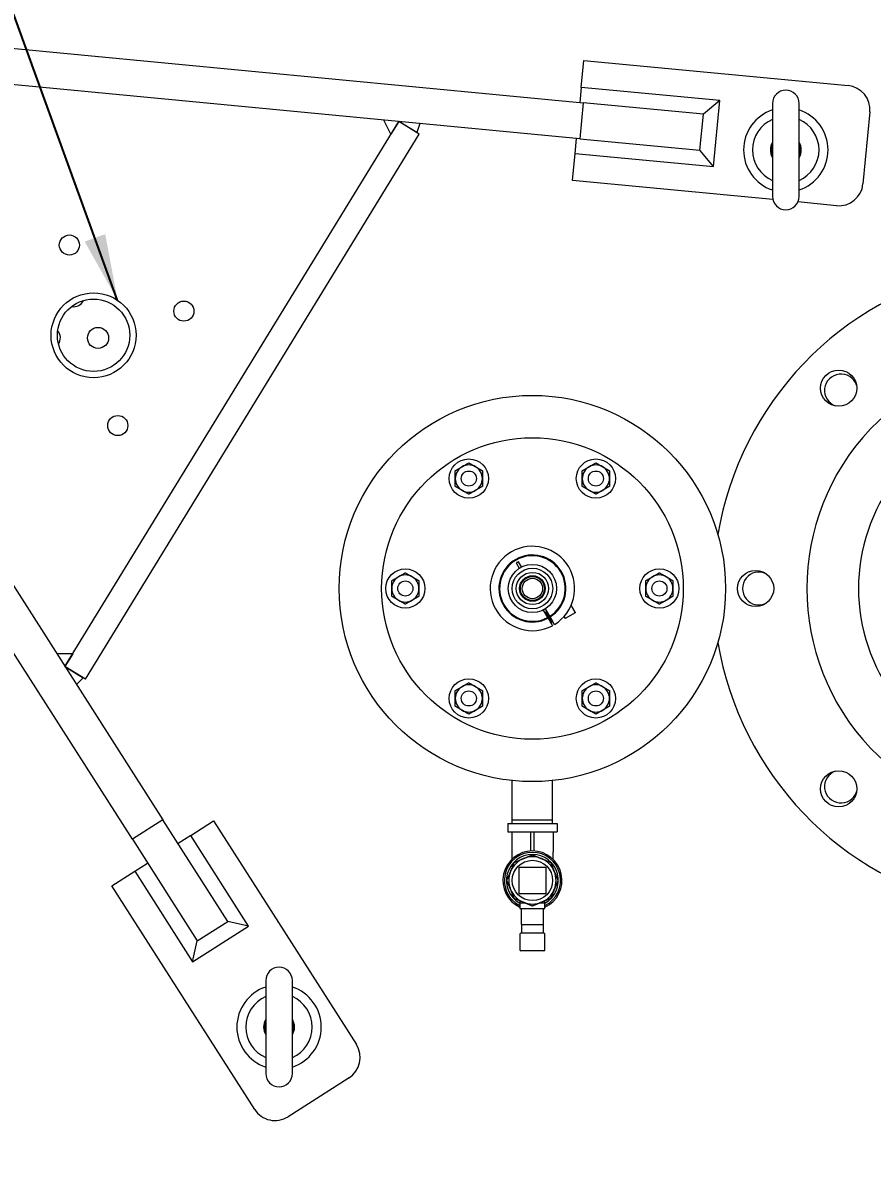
# Model space of a CAD drawing. Header units: inches. Extents: x 17 to 469, y 7 to 301.
# Drawn here: x 80.15 to 97.76, y 218.79 to 242.25 of the extents above; entities that cross this region are included whole.
import ezdxf

# ---------------------------------------------------------------- set-up
doc = ezdxf.new("R2010")
doc.units = ezdxf.units.IN
doc.header["$LTSCALE"] = 14
doc.header["$MEASUREMENT"] = 0
for name, color, linetype, lineweight in [('Dimension (ANSI)', 7, 'Continuous', 25), ('Symbol (ANSI)', 7, 'Continuous', 25), ('Visible', 7, 'Continuous', 18)]:
    doc.layers.add(name, color=color, linetype=linetype, lineweight=lineweight)
doc.styles.add('MEMCOR Medium', font='arial.ttf')
doc.dimstyles.new('Default (ANSI)', dxfattribs={"dimscale": 14, "dimtxt": 0.15, "dimasz": 0.098425, "dimexe": 0.125, "dimexo": 0.0625, "dimgap": 0.031496, "dimtad": 0, "dimtih": 1, "dimtoh": 1, "dimdec": 4, "dimrnd": 1e-08, "dimzin": 3, "dimdsep": 46, "dimlunit": 5, "dimtxsty": 'MEMCOR Medium', "dimcen": 0.09, "dimdle": 0.393701, "dimclrd": 256, "dimclre": 256, "dimclrt": 256, "dimadec": 0, "dimazin": 1, "dimtfac": 0.8, "dimtofl": 0, "dimtmove": 0, "dimatfit": 3, "dimfxl": 1, "dimfrac": 1, "dimtolj": 1, "dimtzin": 4, "dimlwd": -1, "dimlwe": -1, "dimarcsym": 0})
doc.dimstyles.new('Default (ANSI)$7', dxfattribs={"dimscale": 14, "dimtxt": 0.15, "dimasz": 0.098425, "dimexe": 0.125, "dimexo": 0.0625, "dimgap": 0.031496, "dimtad": 0, "dimtih": 1, "dimtoh": 1, "dimdec": 4, "dimrnd": 1e-08, "dimzin": 3, "dimdsep": 46, "dimlunit": 5, "dimtxsty": 'MEMCOR Medium', "dimcen": 0.09, "dimdle": 0.393701, "dimclrd": 256, "dimclre": 256, "dimclrt": 256, "dimadec": 0, "dimazin": 1, "dimtfac": 0.8, "dimtofl": 0, "dimtmove": 0, "dimatfit": 3, "dimfxl": 1, "dimfrac": 1, "dimtolj": 1, "dimtzin": 4, "dimlwd": -1, "dimlwe": -1, "dimarcsym": 0})

# ---------------------------------------------------------------- blocks, each defined once
blk = doc.blocks.new('*D28')
at = {"layer": 'Defpoints', "color": 0, "transparency": 16777216}
for p in [(90.03, 277.658), (73.751, 241.12)]:
    blk.add_point(p, dxfattribs=at)
at = {"layer": 'Dimension (ANSI)', "transparency": 16777216}
for p, q in [((94.224, 287.071), (90.591, 278.917)), ((96.076, 287.071), (94.224, 287.071))]:
    blk.add_line(p, q, dxfattribs=at)
blk.add_solid([(90.381, 279.01), (90.801, 278.823), (90.03, 277.658)], dxfattribs=at)
at = {"layer": 'Dimension (ANSI)', "transparency": 16777216, "char_height": 2.1, "attachment_point": 4, "style": 'MEMCOR Medium'}
for s, insert in [('\\A1; \\fArial|b0|i0;R40 in', (114.6, 288.584)), ('\\A1;[R1016.0 mm]{\\P\\fArial|b0|i0;RADIAL CLEARANCE REQUIRED}', (96.517, 283.726))]:
    blk.add_mtext(s, dxfattribs=dict(at, insert=insert))

msp = doc.modelspace()

# ---------------------------------------------------------------- linework, layer by layer
at = {"layer": 'Visible'}
for p, q in [((76.08837, 242.09132), (91.76524, 240.59369)), ((91.72528, 240.91143), (91.77877, 241.47138)), ((91.77877, 241.47138), (97.25384, 240.94834)), ((91.69392, 239.84709), (76.27412, 241.32016)), ((91.72528, 240.91143), (91.69556, 240.60035)), ((94.59471, 240.63731), (91.72528, 240.91143)), ((91.76524, 240.59369), (91.69392, 239.84709)), ((94.25391, 240.35595), (91.76524, 240.59369)), ((94.59471, 240.63731), (94.25391, 240.35595)), ((94.46395, 239.26854), (94.59471, 240.63731)), ((95.68637, 240.57972), (95.68637, 238.65059)), ((96.23755, 238.65059), (96.23755, 240.57972)), ((94.18259, 239.60935), (94.25391, 240.35595)), ((97.70403, 240.40306), (97.56138, 238.90986)), ((81.02629, 228.90305), (87.94085, 240.20563)), ((87.77777, 239.93906), (87.62976, 240.23535)), ((87.94085, 240.20563), (87.77777, 239.93906)), ((88.36742, 239.9448), (87.9411, 240.2056)), ((88.31809, 239.97497), (87.9411, 240.2056)), ((88.38104, 240.16358), (88.31809, 239.97497)), ((81.4528, 228.64212), (88.36742, 239.9448)), ((91.59452, 239.54267), (91.62424, 239.85375)), ((91.69392, 239.84709), (94.18259, 239.60935)), ((94.46395, 239.26854), (94.18259, 239.60935)), ((91.54103, 238.98271), (91.59452, 239.54267)), ((91.59452, 239.54267), (94.46395, 239.26854)), ((95.69406, 238.58597), (91.54103, 238.98271)), ((74.72175, 238.7828), (83.05433, 225.72492)), ((82.42209, 225.32147), (73.95059, 238.59705)), ((97.0161, 238.45967), (96.21279, 238.53642)), ((90.4235, 231.07693), (90.37797, 231.05078)), ((90.37797, 231.05078), (90.44056, 230.94179)), ((90.48609, 230.96793), (90.4235, 231.07693)), ((90.93784, 230.07579), (91.02756, 229.91953)), ((90.9838, 230.00256), (90.98086, 230.00087)), ((91.07309, 229.94567), (90.98337, 230.10193)), ((90.98773, 230.03157), (90.98386, 230.02935)), ((91.01477, 230.02034), (91.01112, 230.01825)), ((91.59537, 230.02013), (91.38725, 229.90062)), ((91.51146, 230.16628), (91.59537, 230.02013)), ((91.59907, 230.03379), (91.51643, 230.17769)), ((91.59907, 230.03379), (91.59537, 230.02013)), ((91.02756, 229.91953), (91.03504, 229.90651)), ((91.03504, 229.90651), (91.11227, 229.77202)), ((91.08057, 229.93266), (91.07309, 229.94567)), ((91.1578, 229.79816), (91.08057, 229.93266)), ((91.09674, 229.80588), (91.0938, 229.80419)), ((91.10045, 229.83476), (91.0968, 229.83266)), ((91.11227, 229.77202), (91.12472, 229.75033)), ((91.12771, 229.82366), (91.12384, 229.82144)), ((91.17025, 229.77647), (91.1578, 229.79816)), ((91.36496, 229.93943), (91.38725, 229.90062)), ((81.18937, 229.16962), (80.85818, 229.16648)), ((81.18937, 229.16962), (81.02629, 228.90305)), ((81.4528, 228.64212), (81.02629, 228.90305)), ((81.02629, 228.90305), (81.40328, 228.67242)), ((81.26402, 228.5305), (81.40328, 228.67242)), ((90.29331, 225.71721), (90.29331, 226.53993)), ((91.13062, 225.71721), (91.13062, 226.54023)), ((83.05433, 225.72492), (82.42209, 225.32147)), ((84.39916, 223.61745), (83.05433, 225.72492)), ((83.63246, 225.39988), (84.10664, 225.70246)), ((84.10664, 225.70246), (87.06527, 221.06603)), ((90.19937, 225.6491), (91.22456, 225.6491)), ((90.19937, 225.6491), (90.19937, 225.47824)), ((91.13062, 225.71721), (90.29331, 225.71721)), ((90.29544, 225.6491), (90.29331, 225.71721)), ((91.12849, 225.6491), (91.13062, 225.71721)), ((91.22456, 225.6491), (91.22456, 225.47824)), ((82.42209, 225.32147), (83.76692, 223.214)), ((83.63246, 225.39988), (83.36902, 225.23177)), ((84.8307, 223.52212), (83.63246, 225.39988)), ((90.19937, 225.47824), (90.67259, 225.47824)), ((90.2848, 225.47824), (90.2848, 225.05855)), ((90.67259, 225.47975), (90.67259, 225.07923)), ((90.75133, 225.07923), (90.75133, 225.47975)), ((90.75133, 225.47824), (91.22456, 225.47824)), ((91.13913, 225.47824), (91.13913, 225.05855)), ((90.2848, 225.05855), (90.2848, 224.90696)), ((91.13913, 224.90696), (91.13913, 225.05855)), ((82.47335, 224.66022), (82.73678, 224.82832)), ((81.99917, 224.35763), (82.47335, 224.66022)), ((82.47335, 224.66022), (83.67159, 222.78246)), ((90.43637, 224.19241), (90.43637, 224.74359)), ((90.43637, 224.74359), (90.98755, 224.74359)), ((90.98755, 224.74359), (90.98755, 224.19241)), ((84.9578, 219.7212), (81.99917, 224.35763)), ((90.98755, 224.19241), (90.43637, 224.19241)), ((90.45183, 224.04538), (90.45183, 224.0025)), ((90.45183, 224.0025), (90.45183, 223.88612)), ((90.45183, 224.0025), (90.55535, 224.0025)), ((90.45183, 223.88612), (90.97209, 223.88612)), ((90.48576, 223.55359), (90.48576, 223.88612)), ((90.86858, 224.0025), (90.97209, 224.0025)), ((90.93816, 223.55359), (90.93816, 223.88612)), ((90.97209, 224.0025), (90.97209, 224.04538)), ((90.97209, 223.88612), (90.97209, 224.0025)), ((83.67159, 222.78246), (84.8307, 223.52212)), ((83.76692, 223.214), (84.39916, 223.61745)), ((84.8307, 223.52212), (84.39916, 223.61745)), ((90.48576, 223.55359), (90.93816, 223.55359)), ((90.48576, 223.55359), (90.48576, 223.3729)), ((90.93816, 223.3729), (90.93816, 223.55359)), ((83.67159, 222.78246), (83.76692, 223.214)), ((90.45183, 223.35202), (90.45183, 223.11173)), ((90.95121, 223.3729), (90.47271, 223.3729)), ((90.97209, 223.11173), (90.97209, 223.35202)), ((90.45183, 223.11173), (90.45183, 223.02984)), ((90.95121, 223.00896), (90.47271, 223.00896)), ((90.97209, 223.02984), (90.97209, 223.11173)), ((85.18637, 222.39312), (85.18637, 220.46399)), ((85.73755, 220.46399), (85.73755, 222.39312)), ((86.91274, 220.37557), (85.64826, 219.56867))]:
    msp.add_line(p, q, dxfattribs=at)
for centre, radius in [((73.75073, 241.12041), 40), ((81.11726, 237.64336), 0.2085), ((81.61866, 235.77186), 0.88), ((81.61866, 235.77186), 0.75), ((83.49016, 236.27336), 0.2085), ((81.71196, 235.71786), 0.21875), ((97.05771, 234.67611), 0.375), ((90.71056, 230.52186), 4.00373), ((82.12016, 233.90036), 0.2085), ((90.71196, 230.52186), 3.125), ((89.39431, 232.80167), 0.406), ((92.02681, 232.80167), 0.406), ((89.39431, 232.80167), 0.15625), ((92.02681, 232.80167), 0.15625), ((88.07806, 230.52186), 0.406), ((90.71196, 230.52186), 0.5), ((90.71196, 230.52186), 0.42), ((93.34306, 230.52186), 0.406), ((88.07806, 230.52186), 0.15625), ((90.71196, 230.52186), 0.335), ((90.71196, 230.52186), 0.26562), ((90.71196, 230.52186), 0.25), ((90.71196, 230.52186), 0.21094), ((93.34306, 230.52186), 0.15625), ((95.33696, 230.52186), 0.375), ((89.39431, 228.24205), 0.406), ((92.02681, 228.24205), 0.406), ((89.39431, 228.24205), 0.15625), ((92.02681, 228.24205), 0.15625), ((97.05771, 226.36761), 0.375), ((90.71196, 224.468), 0.41865)]:
    msp.add_circle(centre, radius, dxfattribs=at)
for centre, radius, start, end in [((95.96196, 240.57972), 0.27559, 0, 180), ((97.2063, 240.45061), 0.5, 354.543026, 84.543026), ((95.96196, 239.61516), 0.875, 108.358437, 251.641563), ((95.96196, 239.61516), 0.875, 288.358437, 71.641563), ((95.96196, 239.61516), 0.68898, 113.578178, 246.421822), ((95.96196, 239.61516), 0.68898, 293.578178, 66.421822), ((95.96196, 239.61516), 0.31947, 149.616707, 210.383293), ((95.96196, 239.61516), 0.3125, 151.871172, 208.128828), ((95.96196, 239.61516), 0.3, 156.727362, 203.272638), ((95.96196, 239.61516), 0.31947, 329.616707, 30.383293), ((95.96196, 239.61516), 0.3125, 331.871172, 28.128828), ((95.96196, 239.61516), 0.3, 336.727362, 23.272638), ((97.06365, 238.95741), 0.5, 264.543026, 354.543026), ((95.96196, 238.65059), 0.27559, 180, 0), ((101.21196, 230.52186), 6.75, 33.69286, 170.469503), ((81.21196, 236.58386), 0.21875, 257.909376, 335.299728), ((80.71196, 235.71786), 0.21875, 324.764108, 42.052527), ((101.21196, 230.52186), 4.8125, 49.616836, 310.383164), ((97.10576, 234.62806), 0.3405, 19.303126, 250.696874), ((101.21196, 230.52186), 3.7445, 65.989808, 294.010192), ((89.39431, 232.80167), 0.2815, 120, 180), ((89.39431, 232.80167), 0.2815, 60, 120), ((89.39431, 232.80167), 0.2815, 0, 60), ((92.02681, 232.80167), 0.2815, 120, 180), ((92.02681, 232.80167), 0.2815, 60, 120), ((92.02681, 232.80167), 0.2815, 0, 60), ((89.39431, 232.80167), 0.2815, 180, 240), ((89.39431, 232.80167), 0.2815, 300, 0), ((92.02681, 232.80167), 0.2815, 180, 240), ((92.02681, 232.80167), 0.2815, 300, 0), ((89.39431, 232.80167), 0.2815, 240, 300), ((92.02681, 232.80167), 0.2815, 240, 300), ((90.71196, 230.52186), 0.875, 301.584578, 298.146315), ((90.71186, 230.52203), 0.6952, 302.029379, 297.701514), ((90.71186, 230.52203), 0.6802, 302.077122, 297.653771), ((90.71196, 230.52186), 0.6225, 117.448643, 122.28225), ((90.71196, 230.52186), 0.61775, 117.430049, 122.300845), ((88.07806, 230.52186), 0.2815, 120, 180), ((88.07806, 230.52186), 0.2815, 60, 120), ((88.07806, 230.52186), 0.2815, 0, 60), ((93.34306, 230.52186), 0.2815, 120, 180), ((93.34306, 230.52186), 0.2815, 60, 120), ((93.34306, 230.52186), 0.2815, 0, 60), ((95.40486, 230.52186), 0.3405, 64.269761, 295.730239), ((88.07806, 230.52186), 0.2815, 180, 240), ((88.07806, 230.52186), 0.2815, 300, 0), ((93.34306, 230.52186), 0.2815, 180, 240), ((93.34306, 230.52186), 0.2815, 300, 0), ((88.07806, 230.52186), 0.2815, 240, 300), ((93.34306, 230.52186), 0.2815, 240, 300), ((101.21196, 230.52186), 6.75, 189.530497, 326.30714), ((89.39431, 228.24205), 0.2815, 120, 180), ((89.39431, 228.24205), 0.2815, 60, 120), ((89.39431, 228.24205), 0.2815, 0, 60), ((92.02681, 228.24205), 0.2815, 120, 180), ((92.02681, 228.24205), 0.2815, 60, 120), ((92.02681, 228.24205), 0.2815, 0, 60), ((89.39431, 228.24205), 0.2815, 180, 240), ((89.39431, 228.24205), 0.2815, 300, 0), ((92.02681, 228.24205), 0.2815, 180, 240), ((92.02681, 228.24205), 0.2815, 300, 0), ((89.39431, 228.24205), 0.2815, 240, 300), ((92.02681, 228.24205), 0.2815, 240, 300), ((97.10576, 226.41566), 0.3405, 109.303126, 340.696874), ((90.71196, 225.99083), 0.5126, 265.595064, 274.404936), ((90.71196, 224.468), 0.6125, 295.131805, 244.868195), ((90.71196, 224.468), 0.58187, 296.554878, 243.445122), ((90.71196, 224.468), 0.53823, 298.901314, 241.098686), ((90.71196, 224.468), 0.49, 112.5, 157.5), ((90.71196, 224.468), 0.49, 67.5, 112.5), ((90.71196, 224.468), 0.49, 22.5, 67.5), ((90.71196, 224.468), 0.49, 157.5, 202.5), ((90.71196, 224.468), 0.49, 337.5, 22.5), ((90.71196, 224.468), 0.49, 202.5, 247.5), ((90.71196, 224.468), 0.49, 292.5, 337.5), ((90.71196, 224.468), 0.49, 247.5, 292.5), ((90.47271, 223.35202), 0.02088, 90, 180), ((90.95121, 223.35202), 0.02088, 0, 90), ((90.47271, 223.02984), 0.02088, 180, 270), ((90.95121, 223.02984), 0.02088, 270, 0), ((85.46196, 222.39312), 0.27559, 0, 180), ((85.46196, 221.42856), 0.875, 108.358437, 251.641563), ((85.46196, 221.42856), 0.875, 288.358437, 71.641563), ((85.46196, 221.42856), 0.68898, 113.578178, 246.421822), ((85.46196, 221.42856), 0.68898, 293.578178, 66.421822), ((85.46196, 221.42856), 0.31947, 149.616707, 210.383293), ((85.46196, 221.42856), 0.3125, 151.871172, 208.128828), ((85.46196, 221.42856), 0.3, 156.727362, 203.272638), ((85.46196, 221.42856), 0.31947, 329.616707, 30.383293), ((85.46196, 221.42856), 0.3125, 331.871172, 28.128828), ((85.46196, 221.42856), 0.3, 336.727362, 23.272638), ((86.64377, 220.79706), 0.5, 302.543026, 32.543026), ((85.46196, 220.46399), 0.27559, 180, 0), ((85.37929, 219.99017), 0.5, 212.543026, 302.543026)]:
    msp.add_arc(centre, radius, start, end, dxfattribs=at)
for points, weights in [([(89.11281, 232.96419), (89.18823, 233.00774), (89.25356, 233.04546)], [1, 1.0379548493, 1]), ([(89.25356, 233.04546), (89.31888, 233.08317), (89.39431, 233.12672)], [1, 1.0379548493, 1]), ([(89.39431, 233.12672), (89.46973, 233.08317), (89.53506, 233.04546)], [1, 1.0379548493, 1]), ([(89.53506, 233.04546), (89.60038, 233.00774), (89.67581, 232.96419)], [1, 1.0379548493, 1]), ([(91.74531, 232.96419), (91.82073, 233.00774), (91.88606, 233.04546)], [1, 1.0379548493, 1]), ([(91.88606, 233.04546), (91.95138, 233.08317), (92.02681, 233.12672)], [1, 1.0379548493, 1]), ([(92.02681, 233.12672), (92.10223, 233.08317), (92.16756, 233.04546)], [1, 1.0379548493, 1]), ([(92.16756, 233.04546), (92.23288, 233.00774), (92.30831, 232.96419)], [1, 1.0379548493, 1]), ([(89.11281, 232.80167), (89.11281, 232.8771), (89.11281, 232.96419)], [1, 1.0379548493, 1]), ([(89.11281, 232.63915), (89.11281, 232.72624), (89.11281, 232.80167)], [1, 1.0379548493, 1]), ([(89.67581, 232.96419), (89.67581, 232.8771), (89.67581, 232.80167)], [1, 1.0379548493, 1]), ([(89.67581, 232.80167), (89.67581, 232.72624), (89.67581, 232.63915)], [1, 1.0379548493, 1]), ([(91.74531, 232.80167), (91.74531, 232.8771), (91.74531, 232.96419)], [1, 1.0379548493, 1]), ([(91.74531, 232.63915), (91.74531, 232.72624), (91.74531, 232.80167)], [1, 1.0379548493, 1]), ([(92.30831, 232.96419), (92.30831, 232.8771), (92.30831, 232.80167)], [1, 1.0379548493, 1]), ([(92.30831, 232.80167), (92.30831, 232.72624), (92.30831, 232.63915)], [1, 1.0379548493, 1]), ([(89.25356, 232.55788), (89.18823, 232.5956), (89.11281, 232.63915)], [1, 1.0379548493, 1]), ([(89.39431, 232.47662), (89.31888, 232.52017), (89.25356, 232.55788)], [1, 1.0379548493, 1]), ([(89.53506, 232.55788), (89.46973, 232.52017), (89.39431, 232.47662)], [1, 1.0379548493, 1]), ([(89.67581, 232.63915), (89.60038, 232.5956), (89.53506, 232.55788)], [1, 1.0379548493, 1]), ([(91.88606, 232.55788), (91.82073, 232.5956), (91.74531, 232.63915)], [1, 1.0379548493, 1]), ([(92.02681, 232.47662), (91.95138, 232.52017), (91.88606, 232.55788)], [1, 1.0379548493, 1]), ([(92.16756, 232.55788), (92.10223, 232.52017), (92.02681, 232.47662)], [1, 1.0379548493, 1]), ([(92.30831, 232.63915), (92.23288, 232.5956), (92.16756, 232.55788)], [1, 1.0379548493, 1]), ([(87.79656, 230.68438), (87.87198, 230.72793), (87.93731, 230.76564)], [1, 1.0379548493, 1]), ([(87.79656, 230.52186), (87.79656, 230.59729), (87.79656, 230.68438)], [1, 1.0379548493, 1]), ([(87.93731, 230.76564), (88.00263, 230.80336), (88.07806, 230.84691)], [1, 1.0379548493, 1]), ([(88.07806, 230.84691), (88.15348, 230.80336), (88.21881, 230.76564)], [1, 1.0379548493, 1]), ([(88.21881, 230.76564), (88.28413, 230.72793), (88.35956, 230.68438)], [1, 1.0379548493, 1]), ([(88.35956, 230.68438), (88.35956, 230.59729), (88.35956, 230.52186)], [1, 1.0379548493, 1]), ([(93.06156, 230.68438), (93.13698, 230.72793), (93.20231, 230.76564)], [1, 1.0379548493, 1]), ([(93.06156, 230.52186), (93.06156, 230.59729), (93.06156, 230.68438)], [1, 1.0379548493, 1]), ([(93.20231, 230.76564), (93.26763, 230.80336), (93.34306, 230.84691)], [1, 1.0379548493, 1]), ([(93.34306, 230.84691), (93.41848, 230.80336), (93.48381, 230.76564)], [1, 1.0379548493, 1]), ([(93.48381, 230.76564), (93.54913, 230.72793), (93.62456, 230.68438)], [1, 1.0379548493, 1]), ([(93.62456, 230.68438), (93.62456, 230.59729), (93.62456, 230.52186)], [1, 1.0379548493, 1]), ([(87.79656, 230.35933), (87.79656, 230.44643), (87.79656, 230.52186)], [1, 1.0379548493, 1]), ([(88.35956, 230.52186), (88.35956, 230.44643), (88.35956, 230.35933)], [1, 1.0379548493, 1]), ([(93.06156, 230.35933), (93.06156, 230.44643), (93.06156, 230.52186)], [1, 1.0379548493, 1]), ([(93.62456, 230.52186), (93.62456, 230.44643), (93.62456, 230.35933)], [1, 1.0379548493, 1]), ([(87.93731, 230.27807), (87.87198, 230.31579), (87.79656, 230.35933)], [1, 1.0379548493, 1]), ([(88.07806, 230.19681), (88.00263, 230.24036), (87.93731, 230.27807)], [1, 1.0379548493, 1]), ([(88.21881, 230.27807), (88.15348, 230.24036), (88.07806, 230.19681)], [1, 1.0379548493, 1]), ([(88.35956, 230.35933), (88.28413, 230.31579), (88.21881, 230.27807)], [1, 1.0379548493, 1]), ([(93.20231, 230.27807), (93.13698, 230.31579), (93.06156, 230.35933)], [1, 1.0379548493, 1]), ([(93.34306, 230.19681), (93.26763, 230.24036), (93.20231, 230.27807)], [1, 1.0379548493, 1]), ([(93.48381, 230.27807), (93.41848, 230.24036), (93.34306, 230.19681)], [1, 1.0379548493, 1]), ([(93.62456, 230.35933), (93.54913, 230.31579), (93.48381, 230.27807)], [1, 1.0379548493, 1]), ([(89.25356, 228.48583), (89.31888, 228.52355), (89.39431, 228.56709)], [1, 1.0379548493, 1]), ([(89.39431, 228.56709), (89.46973, 228.52355), (89.53506, 228.48583)], [1, 1.0379548493, 1]), ([(91.88606, 228.48583), (91.95138, 228.52355), (92.02681, 228.56709)], [1, 1.0379548493, 1]), ([(92.02681, 228.56709), (92.10223, 228.52355), (92.16756, 228.48583)], [1, 1.0379548493, 1]), ([(89.11281, 228.40457), (89.18823, 228.44812), (89.25356, 228.48583)], [1, 1.0379548493, 1]), ([(89.11281, 228.24205), (89.11281, 228.31747), (89.11281, 228.40457)], [1, 1.0379548493, 1]), ([(89.53506, 228.48583), (89.60038, 228.44812), (89.67581, 228.40457)], [1, 1.0379548493, 1]), ([(89.67581, 228.40457), (89.67581, 228.31747), (89.67581, 228.24205)], [1, 1.0379548493, 1]), ([(91.74531, 228.40457), (91.82073, 228.44812), (91.88606, 228.48583)], [1, 1.0379548493, 1]), ([(91.74531, 228.24205), (91.74531, 228.31747), (91.74531, 228.40457)], [1, 1.0379548493, 1]), ([(92.16756, 228.48583), (92.23288, 228.44812), (92.30831, 228.40457)], [1, 1.0379548493, 1]), ([(92.30831, 228.40457), (92.30831, 228.31747), (92.30831, 228.24205)], [1, 1.0379548493, 1]), ([(89.11281, 228.07952), (89.11281, 228.16662), (89.11281, 228.24205)], [1, 1.0379548493, 1]), ([(89.67581, 228.24205), (89.67581, 228.16662), (89.67581, 228.07952)], [1, 1.0379548493, 1]), ([(91.74531, 228.07952), (91.74531, 228.16662), (91.74531, 228.24205)], [1, 1.0379548493, 1]), ([(92.30831, 228.24205), (92.30831, 228.16662), (92.30831, 228.07952)], [1, 1.0379548493, 1]), ([(89.25356, 227.99826), (89.18823, 228.03597), (89.11281, 228.07952)], [1, 1.0379548493, 1]), ([(89.39431, 227.917), (89.31888, 227.96055), (89.25356, 227.99826)], [1, 1.0379548493, 1]), ([(89.53506, 227.99826), (89.46973, 227.96055), (89.39431, 227.917)], [1, 1.0379548493, 1]), ([(89.67581, 228.07952), (89.60038, 228.03597), (89.53506, 227.99826)], [1, 1.0379548493, 1]), ([(91.88606, 227.99826), (91.82073, 228.03597), (91.74531, 228.07952)], [1, 1.0379548493, 1]), ([(92.02681, 227.917), (91.95138, 227.96055), (91.88606, 227.99826)], [1, 1.0379548493, 1]), ([(92.16756, 227.99826), (92.10223, 227.96055), (92.02681, 227.917)], [1, 1.0379548493, 1]), ([(92.30831, 228.07952), (92.23288, 228.03597), (92.16756, 227.99826)], [1, 1.0379548493, 1]), ([(90.25926, 224.65551), (90.29656, 224.74556), (90.33693, 224.84303)], [1, 1.0562990584, 1.07162109099]), ([(90.33693, 224.84303), (90.4344, 224.8834), (90.52445, 224.9207)], [1.07162109099, 1.0562990584, 1]), ([(90.52445, 224.9207), (90.6145, 224.958), (90.71196, 224.99837)], [1, 1.0562990584, 1.07162109099]), ([(90.71196, 224.99837), (90.80943, 224.958), (90.89948, 224.9207)], [1.07162109099, 1.0562990584, 1]), ([(90.89948, 224.9207), (90.98953, 224.8834), (91.08699, 224.84303)], [1, 1.0562990584, 1.07162109099]), ([(91.08699, 224.84303), (91.12737, 224.74556), (91.16467, 224.65551)], [1.07162109099, 1.0562990584, 1]), ([(90.18159, 224.468), (90.22196, 224.56547), (90.25926, 224.65551)], [1.07162109099, 1.0562990584, 1]), ([(91.16467, 224.65551), (91.20196, 224.56547), (91.24234, 224.468)], [1, 1.0562990584, 1.07162109099]), ([(90.25926, 224.28048), (90.22196, 224.37053), (90.18159, 224.468)], [1, 1.0562990584, 1.07162109099]), ([(91.24234, 224.468), (91.20196, 224.37053), (91.16467, 224.28048)], [1.07162109099, 1.0562990584, 1]), ([(90.33693, 224.09297), (90.29656, 224.19044), (90.25926, 224.28048)], [1.07162109099, 1.0562990584, 1]), ([(91.16467, 224.28048), (91.12737, 224.19044), (91.08699, 224.09297)], [1, 1.0562990584, 1.07162109099]), ([(90.52445, 224.0153), (90.4344, 224.0526), (90.33693, 224.09297)], [1, 1.0562990584, 1.07162109099]), ([(90.71196, 223.93763), (90.6145, 223.978), (90.52445, 224.0153)], [1.07162109099, 1.0562990584, 1]), ([(90.89948, 224.0153), (90.80943, 223.978), (90.71196, 223.93763)], [1, 1.0562990584, 1.07162109099]), ([(91.08699, 224.09297), (90.98953, 224.0526), (90.89948, 224.0153)], [1.07162109099, 1.0562990584, 1])]:
    msp.add_rational_spline(points, weights, degree=2, dxfattribs=at)
for points, weights, knots in [([(90.98179, 229.99924), (90.98627, 229.99496), (90.99865, 229.9767), (91.01543, 229.95196), (91.03836, 229.9165), (91.0613, 229.88104), (91.07808, 229.8563), (91.09487, 229.83155), (91.0968, 229.83266)], [0.971656120033, 0.942709407551, 1, 0.923879532511, 1, 0.923879532511, 1, 0.923879532511, 1], [0.5016274303, 0.5016274303, 0.5016274303, 0.5065789474, 0.5065789474, 0.5131578947, 0.5131578947, 0.5197368421, 0.5197368421, 0.5263157895, 0.5263157895, 0.5263157895]), ([(90.9838, 230.00256), (90.98573, 230.00367), (91.00252, 229.97893), (91.0193, 229.95418), (91.04224, 229.91872), (91.06517, 229.88327), (91.08195, 229.85852), (91.09653, 229.83702), (91.1, 229.83502)], [1, 0.923879532511, 1, 0.923879532511, 1, 0.923879532511, 1, 0.933205198033, 0.983633679554], [0.5, 0.5, 0.5, 0.5065789474, 0.5065789474, 0.5131578947, 0.5131578947, 0.5197368421, 0.5197368421, 0.5255097899, 0.5255097899, 0.5255097899]), ([(91.01158, 230.01799), (91.01504, 230.01598), (91.02962, 229.99449), (91.0464, 229.96974), (91.06934, 229.93428), (91.09227, 229.89883), (91.10905, 229.87408), (91.12584, 229.84934), (91.12777, 229.85045)], [0.983633679554, 0.933205198033, 1, 0.923879532511, 1, 0.923879532511, 1, 0.923879532511, 1], [0.5534375785, 0.5534375785, 0.5534375785, 0.5592105263, 0.5592105263, 0.5657894737, 0.5657894737, 0.5723684211, 0.5723684211, 0.5789473684, 0.5789473684, 0.5789473684]), ([(91.01477, 230.02034), (91.01671, 230.02146), (91.03349, 229.99671), (91.05027, 229.97196), (91.07321, 229.93651), (91.09614, 229.90105), (91.11293, 229.87631)], [1, 0.923879532511, 1, 0.923879532511, 1, 0.923879532511, 1], [0.5526315789, 0.5526315789, 0.5526315789, 0.5592105263, 0.5592105263, 0.5657894737, 0.5657894737, 0.5723684211, 0.5723684211, 0.5723684211])]:
    msp.add_rational_spline(points, weights, degree=2, knots=knots, dxfattribs=at)
for points in [[(90.98358, 230.00243), (90.98362, 230.01123), (90.98365, 230.02002), (90.98368, 230.02882)], [(90.98828, 230.03146), (90.99604, 230.02697), (91.00381, 230.02247), (91.01158, 230.01799)], [(91.01455, 230.02022), (91.01459, 230.02901), (91.01462, 230.03781), (91.01465, 230.0466)], [(91.01465, 230.0466), (91.01465, 230.04688), (91.01471, 230.04706), (91.01483, 230.04713)], [(91.09702, 229.83279), (91.09699, 229.824), (91.09695, 229.8152), (91.09692, 229.8064)], [(91.12329, 229.82155), (91.11553, 229.82604), (91.10776, 229.83053), (91.1, 229.83502)], [(91.12799, 229.85007), (91.12796, 229.84144), (91.12792, 229.83281), (91.12789, 229.82419)]]:
    msp.add_open_spline(points, degree=3, dxfattribs=at)
for points, knots in [([(90.98367, 230.02881), (90.98368, 230.02933), (90.98388, 230.0295), (90.98547, 230.02873), (90.98832, 230.02533), (90.99688, 230.01347), (91.00238, 230.0053), (91.01579, 229.98484), (91.02369, 229.97265), (91.04039, 229.94661), (91.04898, 229.93307), (91.06646, 229.90552), (91.07522, 229.89181), (91.09116, 229.86711), (91.09821, 229.85625), (91.11035, 229.83799), (91.11529, 229.83094), (91.12158, 229.82287), (91.1233, 229.82113), (91.12384, 229.82144)], [16.86642482, 16.86642482, 16.86642482, 16.86642482, 16.9109956, 16.9109956, 17.03649436, 17.03649436, 17.15748149, 17.15748149, 17.28306553, 17.28306553, 17.40409839, 17.40409839, 17.52976653, 17.52976653, 17.65084822, 17.65084822, 17.77659932, 17.77659932, 17.88291535, 17.88291535, 17.88291535, 17.88291535]), ([(91.1279, 229.82419), (91.1279, 229.82336), (91.12737, 229.82345), (91.12442, 229.82623), (91.12098, 229.83069), (91.11134, 229.84446), (91.10529, 229.85362), (91.09106, 229.87545), (91.08301, 229.88794), (91.06612, 229.91434), (91.0575, 229.928), (91.04017, 229.95523), (91.03165, 229.96852), (91.01634, 229.99217), (91.00968, 230.00239), (90.99846, 230.019), (90.99407, 230.02509), (90.98932, 230.03077), (90.98816, 230.03182), (90.98774, 230.03157)], [14.67134261, 14.67134261, 14.67134261, 14.67134261, 14.74310326, 14.74310326, 14.86643449, 14.86643449, 14.98873801, 14.98873801, 15.11197955, 15.11197955, 15.23300922, 15.23300922, 15.35772634, 15.35772634, 15.47873201, 15.47873201, 15.60354823, 15.60354823, 15.68782965, 15.68782965, 15.68782965, 15.68782965]), ([(91.09693, 229.80641), (91.09693, 229.8058), (91.09664, 229.80568), (91.09468, 229.80699), (91.09164, 229.81073), (91.0859, 229.81877), (91.08458, 229.82065), (91.08317, 229.8227)], [16.656121358, 16.656121358, 16.656121358, 16.656121358, 16.708731045, 16.708731045, 16.83402428, 16.83402428, 16.867715685, 16.867715685, 16.867715685, 16.867715685])]:
    msp.add_open_spline(points, degree=3, knots=knots, dxfattribs=at)

# ---------------------------------------------------------------- dimensions: what is measured, and where the dimension line sits
at = {"layer": 'Dimension (ANSI)'}
dim = msp.add_radius_dim(center=(73.75073, 241.12041), mpoint=(90.02992, 277.6579), text=' \\fArial|b0|i0;<> in\\X[R1016.0 mm]{\\P\\fArial|b0|i0;RADIAL CLEARANCE REQUIRED}', dimstyle='Default (ANSI)', override={"dimgap": 0.031496, "dimdec": 4, "dimlfac": 1, "dimpost": '', "dimcen": 0, "dimtol": 0, "dimlim": 0, "dimtp": 0, "dimtm": 0, "dimtdec": 2}, dxfattribs=at)
dim.commit()
dim.dimension.update_dxf_attribs({"geometry": '*D28', "text_midpoint": (119.14633, 287.07108), "dimtype": 164})

# ---------------------------------------------------------------- leaders
at = {"layer": 'Symbol (ANSI)', "annotation_type": 0, "has_hookline": 1, "hookline_direction": 1, "text_width": 39.54475}
msp.add_leader([(82.1175, 236.49682), (63.37724, 288.15061), (61.99928, 288.15061)], dimstyle='Default (ANSI)$7', override={"dimtad": 0}, dxfattribs=at)

doc.saveas('drawing.dxf')
